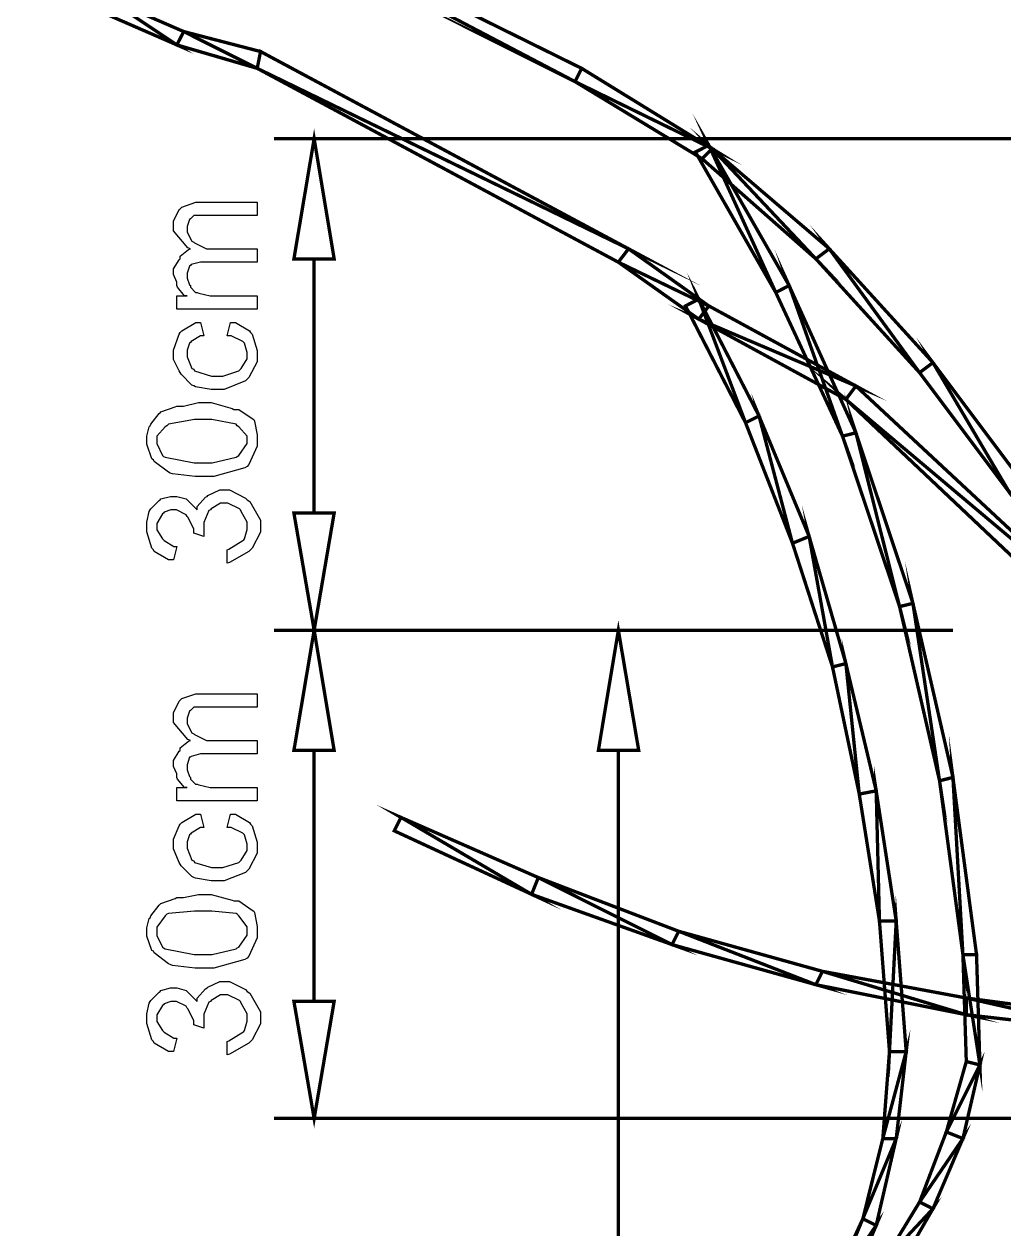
# Model space of a CAD drawing. Header units: metres. Extents: x 3290 to 4536, y 1562 to 1983.
# Drawn here: x 4009.1 to 4015.82, y 1732.5 to 1740.77 of the extents above; entities that cross this region are included whole.
import ezdxf

# ---------------------------------------------------------------- set-up
doc = ezdxf.new("R2010")
doc.units = ezdxf.units.M
for name, color, linetype in [('C00-00-FF', 5, 'Continuous'), ('C00-7E-FF', 150, 'Continuous'), ('CFF-00-00', 1, 'Continuous'), ('CFF-7E-00', 30, 'Continuous')]:
    doc.layers.add(name, color=color, linetype=linetype)

msp = doc.modelspace()

# ---------------------------------------------------------------- linework, layer by layer
at = {"layer": 'C00-00-FF', "const_width": 0.0229}
msp.add_lwpolyline([(4013.7746, 1736.6093), (4012.3276, 1736.6093)], dxfattribs=at)
at = {"layer": 'C00-7E-FF', "const_width": 0.0229}
for points in [[(4017.1509, 1739.9832), (4010.8112, 1739.9832)], [(4011.088, 1739.1579), (4011.088, 1737.413)], [(4015.4055, 1736.6093), (4010.8112, 1736.6093)], [(4015.474, 1736.6093), (4010.8112, 1736.6093)], [(4015.474, 1736.6093), (4012.9023, 1736.6093)], [(4011.088, 1735.7839), (4011.088, 1734.0612)], [(4013.1768, 1735.7839), (4013.1768, 1709.0618)], [(4017.3353, 1733.2575), (4010.8112, 1733.2575)]]:
    msp.add_lwpolyline(points, dxfattribs=at)
for points in [[(4010.9491, 1739.1579), (4011.2254, 1739.1579), (4011.088, 1739.9832), (4010.9491, 1739.1579)], [(4010.9491, 1737.413), (4011.2254, 1737.413), (4011.088, 1736.6093), (4010.9491, 1737.413)], [(4010.9491, 1735.7839), (4011.2254, 1735.7839), (4011.088, 1736.6093), (4010.9491, 1735.7839)], [(4013.0396, 1735.7839), (4013.3165, 1735.7839), (4013.1768, 1736.6093), (4013.0396, 1735.7839)], [(4010.9491, 1734.0612), (4011.2254, 1734.0612), (4011.088, 1733.2575), (4010.9491, 1734.0612)]]:
    msp.add_lwpolyline(points, close=True, dxfattribs=at)
at = {"layer": 'C00-7E-FF'}
for points in [[(4010.9491, 1739.1579), (4011.2254, 1739.1579), (4011.088, 1739.9832), (4010.9491, 1739.1579)], [(4010.9491, 1737.413), (4011.2254, 1737.413), (4011.088, 1736.6093), (4010.9491, 1737.413)], [(4010.9491, 1735.7839), (4011.2254, 1735.7839), (4011.088, 1736.6093), (4010.9491, 1735.7839)], [(4013.0396, 1735.7839), (4013.3165, 1735.7839), (4013.1768, 1736.6093), (4013.0396, 1735.7839)], [(4010.9491, 1734.0612), (4011.2254, 1734.0612), (4011.088, 1733.2575), (4010.9491, 1734.0612)]]:
    msp.add_lwpolyline(points, close=True, dxfattribs=at)
at = {"layer": 'CFF-00-00', "const_width": 0.0229}
for points in [[(4012.8792, 1740.3748), (4009.158, 1742.3266), (4009.1118, 1742.2335), (4012.8792, 1740.3748)], [(4012.9246, 1740.4658), (4012.8792, 1740.3748), (4009.158, 1742.3266), (4012.9246, 1740.4658)], [(4009.6641, 1740.9478), (4010.1454, 1740.6266), (4010.1924, 1740.7182), (4009.6641, 1740.9478)], [(4009.6179, 1740.8563), (4009.6641, 1740.9478), (4010.1454, 1740.6266), (4009.6179, 1740.8563)], [(4010.1924, 1740.7182), (4010.697, 1740.4658), (4010.7201, 1740.5811), (4010.1924, 1740.7182)], [(4010.1454, 1740.6266), (4010.1924, 1740.7182), (4010.697, 1740.4658), (4010.1454, 1740.6266)], [(4010.697, 1740.4658), (4013.2463, 1739.2272), (4013.1768, 1739.1351), (4010.697, 1740.4658)], [(4010.7201, 1740.5811), (4010.697, 1740.4658), (4013.2463, 1739.2272), (4010.7201, 1740.5811)], [(4012.8792, 1740.3748), (4013.8203, 1739.9145), (4013.7515, 1739.8457), (4012.8792, 1740.3748)], [(4012.9246, 1740.4658), (4012.8792, 1740.3748), (4013.8203, 1739.9145), (4012.9246, 1740.4658)], [(4014.3493, 1738.9748), (4014.2576, 1738.9272), (4013.7978, 1739.9378), (4014.3493, 1738.9748)], [(4014.6248, 1739.2272), (4014.5329, 1739.1579), (4013.8203, 1739.9145), (4014.6248, 1739.2272)], [(4014.2576, 1738.9272), (4013.7978, 1739.9378), (4013.706, 1739.8912), (4014.2576, 1738.9272)], [(4014.5329, 1739.1579), (4013.8203, 1739.9145), (4013.7515, 1739.8457), (4014.5329, 1739.1579)], [(4015.3367, 1738.4457), (4015.245, 1738.377), (4014.6248, 1739.2272), (4015.3367, 1738.4457)], [(4015.245, 1738.377), (4014.6248, 1739.2272), (4014.5329, 1739.1579), (4015.245, 1738.377)], [(4013.1768, 1739.1351), (4013.7978, 1738.8351), (4013.7291, 1738.7441), (4013.1768, 1739.1351)], [(4013.2463, 1739.2272), (4013.1768, 1739.1351), (4013.7978, 1738.8351), (4013.2463, 1739.2272)], [(4014.8076, 1737.9643), (4014.7158, 1737.941), (4014.3493, 1738.9748), (4014.8076, 1737.9643)], [(4014.1426, 1738.0796), (4014.0501, 1738.0331), (4013.7291, 1738.8817), (4014.1426, 1738.0796)], [(4014.7158, 1737.941), (4014.3493, 1738.9748), (4014.2576, 1738.9272), (4014.7158, 1737.941)], [(4013.7291, 1738.7441), (4014.8076, 1738.2854), (4014.7389, 1738.1934), (4013.7291, 1738.7441)], [(4014.0501, 1738.0331), (4013.7291, 1738.8817), (4013.6375, 1738.8351), (4014.0501, 1738.0331)], [(4013.7978, 1738.8351), (4013.7291, 1738.7441), (4014.8076, 1738.2854), (4013.7978, 1738.8351)], [(4015.9568, 1737.6188), (4015.8652, 1737.55), (4015.3367, 1738.4457), (4015.9568, 1737.6188)], [(4014.7389, 1738.1934), (4016.4861, 1736.723), (4016.3926, 1736.6315), (4014.7389, 1738.1934)], [(4015.8652, 1737.55), (4015.3367, 1738.4457), (4015.245, 1738.377), (4015.8652, 1737.55)], [(4014.8076, 1738.2854), (4014.7389, 1738.1934), (4016.4861, 1736.723), (4014.8076, 1738.2854)], [(4015.1993, 1736.7934), (4015.1076, 1736.7712), (4014.8076, 1737.9643), (4015.1993, 1736.7934)], [(4014.4867, 1737.2527), (4014.3724, 1737.2061), (4014.1426, 1738.0796), (4014.4867, 1737.2527)], [(4014.3724, 1737.2061), (4014.1426, 1738.0796), (4014.0501, 1738.0331), (4014.3724, 1737.2061)], [(4015.1076, 1736.7712), (4014.8076, 1737.9643), (4014.7158, 1737.941), (4015.1076, 1736.7712)], [(4014.7389, 1736.3802), (4014.6472, 1736.3569), (4014.4867, 1737.2527), (4014.7389, 1736.3802)], [(4014.6472, 1736.3569), (4014.4867, 1737.2527), (4014.3724, 1737.2061), (4014.6472, 1736.3569)], [(4015.474, 1735.5987), (4015.3821, 1735.5754), (4015.1993, 1736.7934), (4015.474, 1735.5987)], [(4015.3821, 1735.5754), (4015.1993, 1736.7934), (4015.1076, 1736.7712), (4015.3821, 1735.5754)], [(4014.9471, 1735.5066), (4014.8308, 1735.4844), (4014.7389, 1736.3802), (4014.9471, 1735.5066)], [(4014.8308, 1735.4844), (4014.7389, 1736.3802), (4014.6472, 1736.3569), (4014.8308, 1735.4844)], [(4015.6361, 1734.3823), (4015.5426, 1734.3823), (4015.474, 1735.5987), (4015.6361, 1734.3823)], [(4015.0845, 1734.6125), (4014.9695, 1734.6125), (4014.9471, 1735.5066), (4015.0845, 1734.6125)], [(4015.5426, 1734.3823), (4015.474, 1735.5987), (4015.3821, 1735.5754), (4015.5426, 1734.3823)], [(4014.9695, 1734.6125), (4014.9471, 1735.5066), (4014.8308, 1735.4844), (4014.9695, 1734.6125)], [(4011.6843, 1735.3241), (4012.5813, 1734.7961), (4012.6269, 1734.9114), (4011.6843, 1735.3241)], [(4011.6381, 1735.2321), (4011.6843, 1735.3241), (4012.5813, 1734.7961), (4011.6381, 1735.2321)], [(4012.6269, 1734.9114), (4013.5456, 1734.4511), (4013.591, 1734.5426), (4012.6269, 1734.9114)], [(4012.5813, 1734.7961), (4012.6269, 1734.9114), (4013.5456, 1734.4511), (4012.5813, 1734.7961)], [(4015.1531, 1733.7173), (4015.0383, 1733.7173), (4015.0845, 1734.6125), (4015.1531, 1733.7173)], [(4013.591, 1734.5426), (4014.5329, 1734.176), (4014.5784, 1734.2675), (4013.591, 1734.5426)], [(4015.0383, 1733.7173), (4015.0845, 1734.6125), (4014.9695, 1734.6125), (4015.0383, 1733.7173)], [(4013.5456, 1734.4511), (4013.591, 1734.5426), (4014.5329, 1734.176), (4013.5456, 1734.4511)], [(4015.5426, 1734.3823), (4015.6592, 1733.6252), (4015.5658, 1733.6485), (4015.5426, 1734.3823)], [(4015.6361, 1734.3823), (4015.5426, 1734.3823), (4015.6592, 1733.6252), (4015.6361, 1734.3823)], [(4014.5784, 1734.2675), (4015.5658, 1733.9697), (4015.5658, 1734.0845), (4014.5784, 1734.2675)], [(4014.5329, 1734.176), (4014.5784, 1734.2675), (4015.5658, 1733.9697), (4014.5329, 1734.176)], [(4015.5658, 1734.0845), (4016.5778, 1733.8554), (4016.6001, 1733.9464), (4015.5658, 1734.0845)], [(4015.5658, 1733.9697), (4015.5658, 1734.0845), (4016.5778, 1733.8554), (4015.5658, 1733.9697)], [(4015.0845, 1733.1199), (4014.9926, 1733.1199), (4015.1531, 1733.7173), (4015.0845, 1733.1199)], [(4014.9926, 1733.1199), (4015.1531, 1733.7173), (4015.0383, 1733.7173), (4014.9926, 1733.1199)], [(4015.5426, 1733.1199), (4015.4286, 1733.1654), (4015.6592, 1733.6252), (4015.5426, 1733.1199)], [(4015.4286, 1733.1654), (4015.6592, 1733.6252), (4015.5658, 1733.6485), (4015.4286, 1733.1654)], [(4014.9471, 1732.5237), (4014.8554, 1732.5692), (4015.0845, 1733.1199), (4014.9471, 1732.5237)], [(4015.3367, 1732.6379), (4015.245, 1732.684), (4015.5426, 1733.1199), (4015.3367, 1732.6379)], [(4014.8554, 1732.5692), (4015.0845, 1733.1199), (4014.9926, 1733.1199), (4014.8554, 1732.5692)], [(4015.245, 1732.684), (4015.5426, 1733.1199), (4015.4286, 1733.1654), (4015.245, 1732.684)], [(4015.0845, 1732.2014), (4014.9926, 1732.2702), (4015.3367, 1732.6379), (4015.0845, 1732.2014)], [(4014.9926, 1732.2702), (4015.3367, 1732.6379), (4015.245, 1732.684), (4014.9926, 1732.2702)], [(4014.6015, 1732.0178), (4014.9471, 1732.5237), (4014.8554, 1732.5692), (4014.6015, 1732.0178)], [(4014.7158, 1731.9724), (4014.6015, 1732.0178), (4014.9471, 1732.5237), (4014.7158, 1731.9724)]]:
    msp.add_lwpolyline(points, close=True, dxfattribs=at)
at = {"layer": 'CFF-00-00'}
for points in [[(4012.8792, 1740.3748), (4009.158, 1742.3266), (4009.1118, 1742.2335), (4012.8792, 1740.3748)], [(4012.9246, 1740.4658), (4012.8792, 1740.3748), (4009.158, 1742.3266), (4012.9246, 1740.4658)], [(4009.6179, 1740.8563), (4009.6641, 1740.9478), (4010.1454, 1740.6266), (4009.6179, 1740.8563)], [(4009.6641, 1740.9478), (4010.1454, 1740.6266), (4010.1924, 1740.7182), (4009.6641, 1740.9478)], [(4010.1454, 1740.6266), (4010.1924, 1740.7182), (4010.697, 1740.4658), (4010.1454, 1740.6266)], [(4010.1924, 1740.7182), (4010.697, 1740.4658), (4010.7201, 1740.5811), (4010.1924, 1740.7182)], [(4010.7201, 1740.5811), (4010.697, 1740.4658), (4013.2463, 1739.2272), (4010.7201, 1740.5811)], [(4010.697, 1740.4658), (4013.2463, 1739.2272), (4013.1768, 1739.1351), (4010.697, 1740.4658)], [(4012.9246, 1740.4658), (4012.8792, 1740.3748), (4013.8203, 1739.9145), (4012.9246, 1740.4658)], [(4012.8792, 1740.3748), (4013.8203, 1739.9145), (4013.7515, 1739.8457), (4012.8792, 1740.3748)], [(4014.2576, 1738.9272), (4013.7978, 1739.9378), (4013.706, 1739.8912), (4014.2576, 1738.9272)], [(4014.5329, 1739.1579), (4013.8203, 1739.9145), (4013.7515, 1739.8457), (4014.5329, 1739.1579)], [(4014.3493, 1738.9748), (4014.2576, 1738.9272), (4013.7978, 1739.9378), (4014.3493, 1738.9748)], [(4014.6248, 1739.2272), (4014.5329, 1739.1579), (4013.8203, 1739.9145), (4014.6248, 1739.2272)], [(4013.2463, 1739.2272), (4013.1768, 1739.1351), (4013.7978, 1738.8351), (4013.2463, 1739.2272)], [(4015.245, 1738.377), (4014.6248, 1739.2272), (4014.5329, 1739.1579), (4015.245, 1738.377)], [(4015.3367, 1738.4457), (4015.245, 1738.377), (4014.6248, 1739.2272), (4015.3367, 1738.4457)], [(4013.1768, 1739.1351), (4013.7978, 1738.8351), (4013.7291, 1738.7441), (4013.1768, 1739.1351)], [(4014.7158, 1737.941), (4014.3493, 1738.9748), (4014.2576, 1738.9272), (4014.7158, 1737.941)], [(4014.8076, 1737.9643), (4014.7158, 1737.941), (4014.3493, 1738.9748), (4014.8076, 1737.9643)], [(4014.0501, 1738.0331), (4013.7291, 1738.8817), (4013.6375, 1738.8351), (4014.0501, 1738.0331)], [(4014.1426, 1738.0796), (4014.0501, 1738.0331), (4013.7291, 1738.8817), (4014.1426, 1738.0796)], [(4013.7978, 1738.8351), (4013.7291, 1738.7441), (4014.8076, 1738.2854), (4013.7978, 1738.8351)], [(4013.7291, 1738.7441), (4014.8076, 1738.2854), (4014.7389, 1738.1934), (4013.7291, 1738.7441)], [(4015.8652, 1737.55), (4015.3367, 1738.4457), (4015.245, 1738.377), (4015.8652, 1737.55)], [(4015.9568, 1737.6188), (4015.8652, 1737.55), (4015.3367, 1738.4457), (4015.9568, 1737.6188)], [(4014.8076, 1738.2854), (4014.7389, 1738.1934), (4016.4861, 1736.723), (4014.8076, 1738.2854)], [(4014.7389, 1738.1934), (4016.4861, 1736.723), (4016.3926, 1736.6315), (4014.7389, 1738.1934)], [(4014.3724, 1737.2061), (4014.1426, 1738.0796), (4014.0501, 1738.0331), (4014.3724, 1737.2061)], [(4014.4867, 1737.2527), (4014.3724, 1737.2061), (4014.1426, 1738.0796), (4014.4867, 1737.2527)], [(4015.1076, 1736.7712), (4014.8076, 1737.9643), (4014.7158, 1737.941), (4015.1076, 1736.7712)], [(4015.1993, 1736.7934), (4015.1076, 1736.7712), (4014.8076, 1737.9643), (4015.1993, 1736.7934)], [(4014.6472, 1736.3569), (4014.4867, 1737.2527), (4014.3724, 1737.2061), (4014.6472, 1736.3569)], [(4014.7389, 1736.3802), (4014.6472, 1736.3569), (4014.4867, 1737.2527), (4014.7389, 1736.3802)], [(4015.3821, 1735.5754), (4015.1993, 1736.7934), (4015.1076, 1736.7712), (4015.3821, 1735.5754)], [(4015.474, 1735.5987), (4015.3821, 1735.5754), (4015.1993, 1736.7934), (4015.474, 1735.5987)], [(4014.8308, 1735.4844), (4014.7389, 1736.3802), (4014.6472, 1736.3569), (4014.8308, 1735.4844)], [(4014.9471, 1735.5066), (4014.8308, 1735.4844), (4014.7389, 1736.3802), (4014.9471, 1735.5066)], [(4015.5426, 1734.3823), (4015.474, 1735.5987), (4015.3821, 1735.5754), (4015.5426, 1734.3823)], [(4015.6361, 1734.3823), (4015.5426, 1734.3823), (4015.474, 1735.5987), (4015.6361, 1734.3823)], [(4014.9695, 1734.6125), (4014.9471, 1735.5066), (4014.8308, 1735.4844), (4014.9695, 1734.6125)], [(4015.0845, 1734.6125), (4014.9695, 1734.6125), (4014.9471, 1735.5066), (4015.0845, 1734.6125)], [(4011.6381, 1735.2321), (4011.6843, 1735.3241), (4012.5813, 1734.7961), (4011.6381, 1735.2321)], [(4011.6843, 1735.3241), (4012.5813, 1734.7961), (4012.6269, 1734.9114), (4011.6843, 1735.3241)], [(4012.5813, 1734.7961), (4012.6269, 1734.9114), (4013.5456, 1734.4511), (4012.5813, 1734.7961)], [(4012.6269, 1734.9114), (4013.5456, 1734.4511), (4013.591, 1734.5426), (4012.6269, 1734.9114)], [(4015.0383, 1733.7173), (4015.0845, 1734.6125), (4014.9695, 1734.6125), (4015.0383, 1733.7173)], [(4015.1531, 1733.7173), (4015.0383, 1733.7173), (4015.0845, 1734.6125), (4015.1531, 1733.7173)], [(4013.5456, 1734.4511), (4013.591, 1734.5426), (4014.5329, 1734.176), (4013.5456, 1734.4511)], [(4013.591, 1734.5426), (4014.5329, 1734.176), (4014.5784, 1734.2675), (4013.591, 1734.5426)], [(4015.6361, 1734.3823), (4015.5426, 1734.3823), (4015.6592, 1733.6252), (4015.6361, 1734.3823)], [(4015.5426, 1734.3823), (4015.6592, 1733.6252), (4015.5658, 1733.6485), (4015.5426, 1734.3823)], [(4014.5329, 1734.176), (4014.5784, 1734.2675), (4015.5658, 1733.9697), (4014.5329, 1734.176)], [(4014.5784, 1734.2675), (4015.5658, 1733.9697), (4015.5658, 1734.0845), (4014.5784, 1734.2675)], [(4015.5658, 1733.9697), (4015.5658, 1734.0845), (4016.5778, 1733.8554), (4015.5658, 1733.9697)], [(4015.5658, 1734.0845), (4016.5778, 1733.8554), (4016.6001, 1733.9464), (4015.5658, 1734.0845)], [(4015.0845, 1733.1199), (4014.9926, 1733.1199), (4015.1531, 1733.7173), (4015.0845, 1733.1199)], [(4014.9926, 1733.1199), (4015.1531, 1733.7173), (4015.0383, 1733.7173), (4014.9926, 1733.1199)], [(4015.4286, 1733.1654), (4015.6592, 1733.6252), (4015.5658, 1733.6485), (4015.4286, 1733.1654)], [(4015.5426, 1733.1199), (4015.4286, 1733.1654), (4015.6592, 1733.6252), (4015.5426, 1733.1199)], [(4015.245, 1732.684), (4015.5426, 1733.1199), (4015.4286, 1733.1654), (4015.245, 1732.684)], [(4014.9471, 1732.5237), (4014.8554, 1732.5692), (4015.0845, 1733.1199), (4014.9471, 1732.5237)], [(4014.8554, 1732.5692), (4015.0845, 1733.1199), (4014.9926, 1733.1199), (4014.8554, 1732.5692)], [(4015.3367, 1732.6379), (4015.245, 1732.684), (4015.5426, 1733.1199), (4015.3367, 1732.6379)], [(4014.9926, 1732.2702), (4015.3367, 1732.6379), (4015.245, 1732.684), (4014.9926, 1732.2702)], [(4015.0845, 1732.2014), (4014.9926, 1732.2702), (4015.3367, 1732.6379), (4015.0845, 1732.2014)], [(4014.6015, 1732.0178), (4014.9471, 1732.5237), (4014.8554, 1732.5692), (4014.6015, 1732.0178)], [(4014.7158, 1731.9724), (4014.6015, 1732.0178), (4014.9471, 1732.5237), (4014.7158, 1731.9724)]]:
    msp.add_lwpolyline(points, close=True, dxfattribs=at)
at = {"layer": 'CFF-7E-00'}
for points in [[(4010.697, 1738.8129), (4010.1454, 1738.8129), (4010.1454, 1738.905), (4010.2155, 1738.905), (4010.1977, 1738.905), (4010.1507, 1738.9629), (4010.1454, 1738.9748), (4010.1454, 1738.9981), (4010.1222, 1739.0496), (4010.1222, 1739.0669), (4010.1222, 1739.0897), (4010.1618, 1739.1525), (4010.1677, 1739.1579), (4010.1677, 1739.1758), (4010.226, 1739.2218), (4010.238, 1739.2272), (4010.2201, 1739.2332), (4010.1222, 1739.3496), (4010.1222, 1739.3875), (4010.1222, 1739.4168), (4010.1618, 1739.4964), (4010.1677, 1739.5018), (4010.1798, 1739.5137), (4010.2753, 1739.5478), (4010.3074, 1739.5478), (4010.697, 1739.5478), (4010.697, 1739.4563), (4010.3528, 1739.4563), (4010.3297, 1739.4563), (4010.2783, 1739.4563), (4010.2612, 1739.4563), (4010.2612, 1739.4563), (4010.238, 1739.433), (4010.238, 1739.433), (4010.2319, 1739.4276), (4010.2155, 1739.381), (4010.2155, 1739.3642), (4010.2155, 1739.342), (4010.2491, 1739.2787), (4010.2612, 1739.2727), (4010.2663, 1739.2673), (4010.3485, 1739.2272), (4010.376, 1739.2272), (4010.697, 1739.2272), (4010.697, 1739.1351), (4010.3297, 1739.1351), (4010.3066, 1739.1351), (4010.2432, 1739.1184), (4010.238, 1739.1124), (4010.2319, 1739.107), (4010.2155, 1739.0599), (4010.2155, 1739.0436), (4010.2155, 1739.0263), (4010.2319, 1738.9808), (4010.238, 1738.9748), (4010.238, 1738.9629), (4010.2723, 1738.9272), (4010.2843, 1738.9272), (4010.2953, 1738.9218), (4010.3731, 1738.905), (4010.3991, 1738.905), (4010.697, 1738.905), (4010.697, 1738.8129)], [(4010.4902, 1738.6293), (4010.5134, 1738.7208), (4010.5478, 1738.7208), (4010.6448, 1738.6645), (4010.6507, 1738.6526), (4010.6618, 1738.6412), (4010.697, 1738.5291), (4010.697, 1738.4923), (4010.697, 1738.4522), (4010.6394, 1738.3434), (4010.6283, 1738.3315), (4010.6163, 1738.3201), (4010.47, 1738.2621), (4010.4216, 1738.2621), (4010.3813, 1738.2621), (4010.2723, 1738.28), (4010.2612, 1738.2854), (4010.2491, 1738.2914), (4010.1739, 1738.3661), (4010.1677, 1738.377), (4010.1618, 1738.3889), (4010.1222, 1738.4669), (4010.1222, 1738.4923), (4010.1222, 1738.5324), (4010.1618, 1738.6412), (4010.1677, 1738.6526), (4010.1798, 1738.6645), (4010.2753, 1738.7208), (4010.3074, 1738.7208), (4010.3297, 1738.6293), (4010.3066, 1738.6293), (4010.2432, 1738.5898), (4010.238, 1738.5838), (4010.2319, 1738.5784), (4010.2155, 1738.5308), (4010.2155, 1738.5145), (4010.2155, 1738.4863), (4010.2491, 1738.4062), (4010.2612, 1738.4002), (4010.2663, 1738.3889), (4010.3827, 1738.3537), (4010.4216, 1738.3537), (4010.4612, 1738.3537), (4010.5701, 1738.3889), (4010.5819, 1738.4002), (4010.5873, 1738.4062), (4010.6283, 1738.4712), (4010.6283, 1738.4923), (4010.6283, 1738.5151), (4010.6104, 1738.5784), (4010.6052, 1738.5838), (4010.5991, 1738.5898), (4010.5172, 1738.6293), (4010.4902, 1738.6293)], [(4010.3297, 1737.6653), (4010.2714, 1737.6653), (4010.1163, 1737.6832), (4010.0991, 1737.6881), (4010.0873, 1737.694), (4009.9903, 1737.7682), (4009.9849, 1737.7791), (4009.973, 1737.7856), (4009.9387, 1737.8857), (4009.9387, 1737.9188), (4009.9387, 1737.9421), (4009.9559, 1738.0054), (4009.9618, 1738.0109), (4009.9671, 1738.0228), (4010.0244, 1738.0964), (4010.0306, 1738.1018), (4010.0357, 1738.1078), (4010.1335, 1738.143), (4010.1454, 1738.1479), (4010.191, 1738.1479), (4010.2948, 1738.1712), (4010.3297, 1738.1712), (4010.3813, 1738.1712), (4010.5246, 1738.1305), (4010.5364, 1738.1246), (4010.5708, 1738.1246), (4010.6618, 1738.0623), (4010.6738, 1738.0563), (4010.679, 1738.045), (4010.697, 1737.9507), (4010.697, 1737.9188), (4010.697, 1737.8728), (4010.6394, 1737.746), (4010.6283, 1737.7336), (4010.6112, 1737.7227), (4010.3999, 1737.6653), (4010.3297, 1737.6653)], [(4010.3297, 1737.7569), (4010.3872, 1737.7569), (4010.5537, 1737.7969), (4010.5596, 1737.8023), (4010.5708, 1737.8083), (4010.6283, 1737.8912), (4010.6283, 1737.9188), (4010.6283, 1737.9421), (4010.5708, 1738.0054), (4010.5596, 1738.0109), (4010.5537, 1738.0228), (4010.3857, 1738.0563), (4010.3297, 1738.0563), (4010.2663, 1738.0563), (4010.0879, 1738.0228), (4010.0768, 1738.0109), (4010.0647, 1738.0054), (4010.0074, 1737.9404), (4010.0074, 1737.9188), (4010.0074, 1737.8901), (4010.0477, 1737.8083), (4010.0537, 1737.8023), (4010.0647, 1737.7969), (4010.2633, 1737.7569), (4010.3297, 1737.7569)], [(4010.4902, 1737.0691), (4010.4902, 1737.1606), (4010.5015, 1737.1665), (4010.5991, 1737.224), (4010.6052, 1737.2294), (4010.6104, 1737.2353), (4010.6283, 1737.3003), (4010.6283, 1737.3209), (4010.6283, 1737.3501), (4010.5873, 1737.4249), (4010.5819, 1737.4362), (4010.576, 1737.4422), (4010.4946, 1737.4817), (4010.4679, 1737.4817), (4010.4447, 1737.4817), (4010.3813, 1737.4422), (4010.376, 1737.4362), (4010.3641, 1737.4308), (4010.3297, 1737.3485), (4010.3297, 1737.3209), (4010.3297, 1737.3041), (4010.3297, 1737.2657), (4010.3297, 1737.2527), (4010.2612, 1737.2754), (4010.2612, 1737.2754), (4010.2612, 1737.2754), (4010.2612, 1737.2754), (4010.2612, 1737.3046), (4010.2209, 1737.3843), (4010.2155, 1737.3897), (4010.2095, 1737.4016), (4010.1439, 1737.4362), (4010.1222, 1737.4362), (4010.1051, 1737.4362), (4010.0588, 1737.4189), (4010.0537, 1737.413), (4010.0477, 1737.4075), (4010.0074, 1737.3426), (4010.0074, 1737.3209), (4010.0074, 1737.2987), (4010.0477, 1737.2353), (4010.0537, 1737.2294), (4010.0588, 1737.224), (4010.1238, 1737.1839), (4010.1454, 1737.1839), (4010.1222, 1737.0918), (4010.0879, 1737.0918), (4009.9903, 1737.1498), (4009.9849, 1737.1606), (4009.973, 1737.1725), (4009.9387, 1737.2846), (4009.9387, 1737.3209), (4009.9387, 1737.3501), (4009.9559, 1737.4249), (4009.9618, 1737.4362), (4009.9671, 1737.4422), (4010.0244, 1737.4996), (4010.0306, 1737.5045), (4010.0357, 1737.5104), (4010.1007, 1737.5272), (4010.1222, 1737.5272), (4010.1454, 1737.5272), (4010.2095, 1737.5104), (4010.2155, 1737.5045), (4010.2209, 1737.4996), (4010.2783, 1737.4422), (4010.2843, 1737.4362), (4010.2843, 1737.459), (4010.341, 1737.5218), (4010.3528, 1737.5272), (4010.3582, 1737.5332), (4010.4401, 1737.5733), (4010.4679, 1737.5733), (4010.5074, 1737.5733), (4010.6163, 1737.5164), (4010.6283, 1737.5045), (4010.6453, 1737.4937), (4010.7201, 1737.3642), (4010.7201, 1737.3209), (4010.7201, 1737.2814), (4010.6618, 1737.1725), (4010.6507, 1737.1606), (4010.6387, 1737.1498), (4010.5074, 1737.075), (4010.4902, 1737.0691)], [(4010.697, 1735.4384), (4010.1454, 1735.4384), (4010.1454, 1735.5299), (4010.2155, 1735.5299), (4010.1977, 1735.5299), (4010.1507, 1735.5873), (4010.1454, 1735.5987), (4010.1454, 1735.6225), (4010.1222, 1735.6745), (4010.1222, 1735.6919), (4010.1222, 1735.7151), (4010.1618, 1735.7785), (4010.1677, 1735.7839), (4010.1677, 1735.8007), (4010.226, 1735.8473), (4010.238, 1735.8527), (4010.2201, 1735.8581), (4010.1222, 1735.9745), (4010.1222, 1736.013), (4010.1222, 1736.0417), (4010.1618, 1736.1224), (4010.1677, 1736.1278), (4010.1798, 1736.1397), (4010.2753, 1736.1733), (4010.3074, 1736.1733), (4010.697, 1736.1733), (4010.697, 1736.0818), (4010.3528, 1736.0818), (4010.3297, 1736.0818), (4010.2783, 1736.0818), (4010.2612, 1736.0818), (4010.2612, 1736.0818), (4010.238, 1736.0585), (4010.238, 1736.0585), (4010.2319, 1736.0531), (4010.2155, 1736.006), (4010.2155, 1735.9897), (4010.2155, 1735.9675), (4010.2491, 1735.9036), (4010.2612, 1735.8982), (4010.2663, 1735.8928), (4010.3485, 1735.8527), (4010.376, 1735.8527), (4010.697, 1735.8527), (4010.697, 1735.7606), (4010.3297, 1735.7606), (4010.3066, 1735.7606), (4010.2432, 1735.7433), (4010.238, 1735.7373), (4010.2319, 1735.7373), (4010.2155, 1735.6859), (4010.2155, 1735.6691), (4010.2155, 1735.6518), (4010.2319, 1735.6047), (4010.238, 1735.5987), (4010.238, 1735.5873), (4010.2723, 1735.5532), (4010.2843, 1735.5532), (4010.2953, 1735.5478), (4010.3731, 1735.5299), (4010.3991, 1735.5299), (4010.697, 1735.5299), (4010.697, 1735.4384)], [(4010.4902, 1735.2548), (4010.5134, 1735.3463), (4010.5478, 1735.3463), (4010.6448, 1735.2895), (4010.6507, 1735.2775), (4010.6618, 1735.2667), (4010.697, 1735.1546), (4010.697, 1735.1172), (4010.697, 1735.0777), (4010.6394, 1734.9689), (4010.6283, 1734.9569), (4010.6163, 1734.9456), (4010.47, 1734.8882), (4010.4216, 1734.8882), (4010.3813, 1734.8882), (4010.2723, 1734.906), (4010.2612, 1734.9114), (4010.2491, 1734.9174), (4010.1739, 1734.9911), (4010.1677, 1735.0024), (4010.1618, 1735.0143), (4010.1222, 1735.1091), (4010.1222, 1735.1405), (4010.1222, 1735.1747), (4010.1618, 1735.2667), (4010.1677, 1735.2775), (4010.1798, 1735.2895), (4010.2753, 1735.3463), (4010.3074, 1735.3463), (4010.3297, 1735.2548), (4010.3066, 1735.2548), (4010.2432, 1735.2153), (4010.238, 1735.2088), (4010.2319, 1735.2039), (4010.2155, 1735.1568), (4010.2155, 1735.1405), (4010.2155, 1735.1124), (4010.2491, 1735.0317), (4010.2612, 1735.0252), (4010.2663, 1735.0143), (4010.3827, 1734.9797), (4010.4216, 1734.9797), (4010.4612, 1734.9797), (4010.5701, 1735.0143), (4010.5819, 1735.0252), (4010.5873, 1735.0317), (4010.6283, 1735.0961), (4010.6283, 1735.1172), (4010.6283, 1735.1405), (4010.6104, 1735.2039), (4010.6052, 1735.2088), (4010.5991, 1735.2153), (4010.5172, 1735.2548), (4010.4902, 1735.2548)], [(4010.3297, 1734.2903), (4010.2714, 1734.2903), (4010.1163, 1734.3081), (4010.0991, 1734.3136), (4010.0873, 1734.3195), (4009.9903, 1734.3943), (4009.9849, 1734.4051), (4009.973, 1734.4116), (4009.9387, 1734.5096), (4009.9387, 1734.5426), (4009.9387, 1734.5665), (4009.9559, 1734.6309), (4009.9618, 1734.6358), (4009.9671, 1734.6477), (4010.0244, 1734.7224), (4010.0306, 1734.7279), (4010.0357, 1734.7338), (4010.1335, 1734.7679), (4010.1454, 1734.7733), (4010.191, 1734.7733), (4010.2948, 1734.7961), (4010.3297, 1734.7961), (4010.3813, 1734.7961), (4010.5246, 1734.7566), (4010.5364, 1734.7506), (4010.5708, 1734.7506), (4010.6618, 1734.6872), (4010.6738, 1734.6813), (4010.679, 1734.6705), (4010.697, 1734.5746), (4010.697, 1734.5426), (4010.697, 1734.4971), (4010.6394, 1734.371), (4010.6283, 1734.359), (4010.6112, 1734.3477), (4010.3999, 1734.2903), (4010.3297, 1734.2903)], [(4010.3297, 1734.3823), (4010.3872, 1734.3823), (4010.5537, 1734.423), (4010.5596, 1734.4284), (4010.5708, 1734.4343), (4010.6283, 1734.5156), (4010.6283, 1734.5426), (4010.6283, 1734.5719), (4010.5708, 1734.6477), (4010.5596, 1734.6591), (4010.5537, 1734.665), (4010.3857, 1734.6813), (4010.3297, 1734.6813), (4010.2663, 1734.6813), (4010.0879, 1734.665), (4010.0768, 1734.6591), (4010.0647, 1734.6477), (4010.0074, 1734.5697), (4010.0074, 1734.5426), (4010.0074, 1734.5145), (4010.0477, 1734.4343), (4010.0537, 1734.4284), (4010.0647, 1734.423), (4010.2633, 1734.3823), (4010.3297, 1734.3823)], [(4010.4902, 1733.694), (4010.4902, 1733.7861), (4010.5015, 1733.7915), (4010.5991, 1733.85), (4010.6052, 1733.8554), (4010.6104, 1733.8613), (4010.6283, 1733.9253), (4010.6283, 1733.9464), (4010.6283, 1733.9751), (4010.5873, 1734.0498), (4010.5819, 1734.0612), (4010.576, 1734.0671), (4010.4946, 1734.1067), (4010.4679, 1734.1067), (4010.4447, 1734.1067), (4010.3813, 1734.0671), (4010.376, 1734.0612), (4010.3641, 1734.0558), (4010.3297, 1733.974), (4010.3297, 1733.9464), (4010.3297, 1733.929), (4010.3297, 1733.8911), (4010.3297, 1733.8776), (4010.2612, 1733.9009), (4010.2612, 1733.9009), (4010.2612, 1733.9009), (4010.2612, 1733.9009), (4010.2612, 1733.9301), (4010.2209, 1734.0103), (4010.2155, 1734.0157), (4010.2095, 1734.0276), (4010.1439, 1734.0612), (4010.1222, 1734.0612), (4010.1051, 1734.0612), (4010.0588, 1734.0439), (4010.0537, 1734.0379), (4010.0477, 1734.033), (4010.0074, 1733.968), (4010.0074, 1733.9464), (4010.0074, 1733.9242), (4010.0477, 1733.8613), (4010.0537, 1733.8554), (4010.0588, 1733.85), (4010.1238, 1733.8088), (4010.1454, 1733.8088), (4010.1222, 1733.7173), (4010.0879, 1733.7173), (4009.9903, 1733.7747), (4009.9849, 1733.7861), (4009.973, 1733.798), (4009.9387, 1733.9095), (4009.9387, 1733.9464), (4009.9387, 1733.9751), (4009.9559, 1734.0498), (4009.9618, 1734.0612), (4009.9671, 1734.0671), (4010.0244, 1734.1245), (4010.0306, 1734.13), (4010.0357, 1734.1359), (4010.1007, 1734.1533), (4010.1222, 1734.1533), (4010.1454, 1734.1533), (4010.2095, 1734.1359), (4010.2155, 1734.13), (4010.2209, 1734.1245), (4010.2783, 1734.0671), (4010.2843, 1734.0612), (4010.2843, 1734.0845), (4010.341, 1734.1478), (4010.3528, 1734.1533), (4010.3582, 1734.1592), (4010.4401, 1734.1987), (4010.4679, 1734.1987), (4010.5074, 1734.1987), (4010.6163, 1734.1419), (4010.6283, 1734.13), (4010.6453, 1734.1186), (4010.7201, 1733.9897), (4010.7201, 1733.9464), (4010.7201, 1733.9068), (4010.6618, 1733.798), (4010.6507, 1733.7861), (4010.6387, 1733.7747), (4010.5074, 1733.7), (4010.4902, 1733.694)]]:
    msp.add_lwpolyline(points, close=True, dxfattribs=at)

doc.saveas('drawing.dxf')
